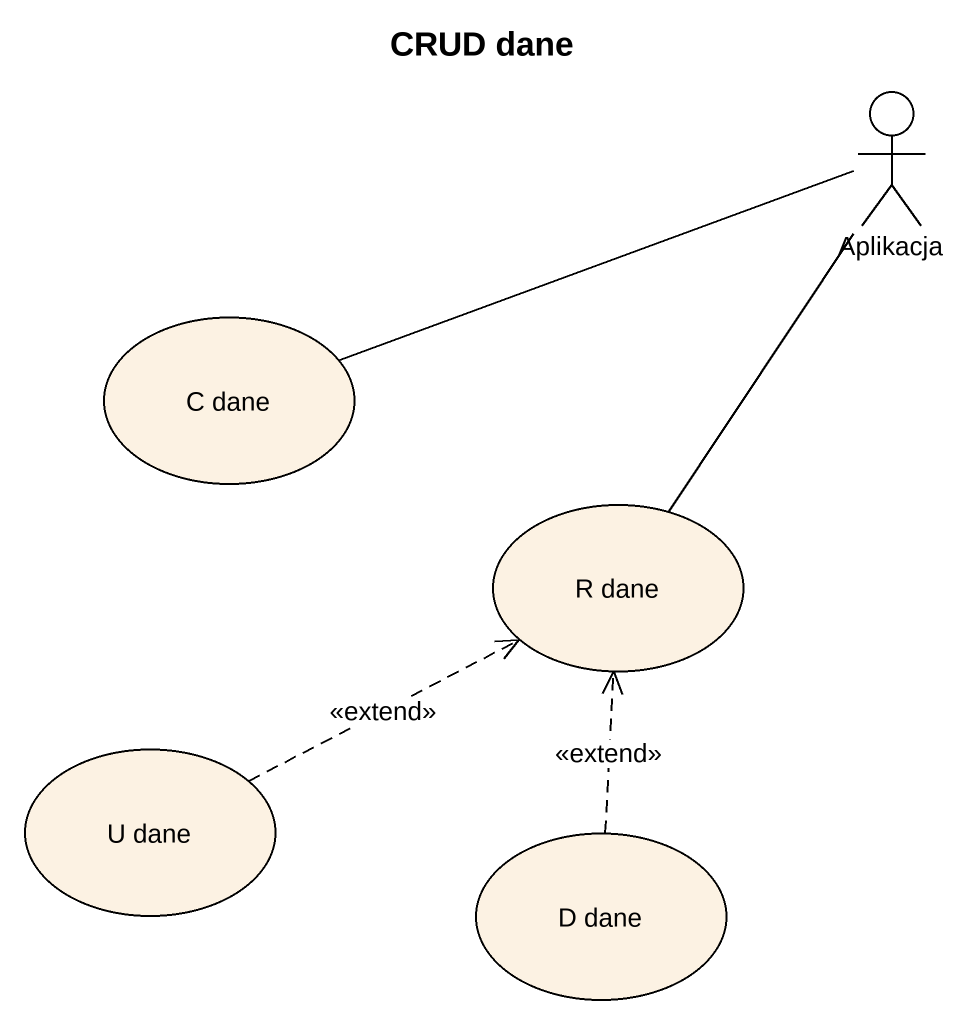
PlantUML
@startuml
title CRUD dane
actor Aplikacja
usecase "C dane" as C_dane
usecase "R dane" as R_dane
usecase "U dane" as U_dane
usecase "D dane" as D_dane
Aplikacja -left- C_dane
Aplikacja -- R_dane
U_dane .right.> R_dane : <<extend>>
D_dane .up.> R_dane : <<extend>>
@enduml
